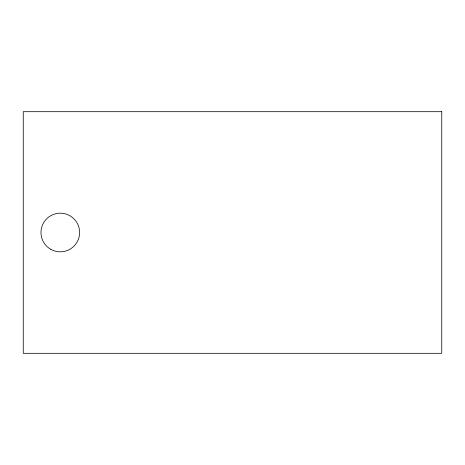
<?xml version="1.0" encoding="UTF-8"?>
<svg xmlns="http://www.w3.org/2000/svg" width="465" height="465" viewBox="0 0 465 465"><rect width="100%" height="100%" fill="white"/><g stroke="black" fill="none" stroke-linecap="round" stroke-linejoin="round"><path stroke-width="0.7" d="M441.75 111.693L23.25 111.693L23.25 353.307L441.75 353.307L441.75 111.693M50.633 249.24A19.332 19.332 0 0 0 79.625 232.5A19.332 19.332 0 0 0 50.633 215.76A19.332 19.332 0 0 0 50.633 249.24"/></g></svg>
